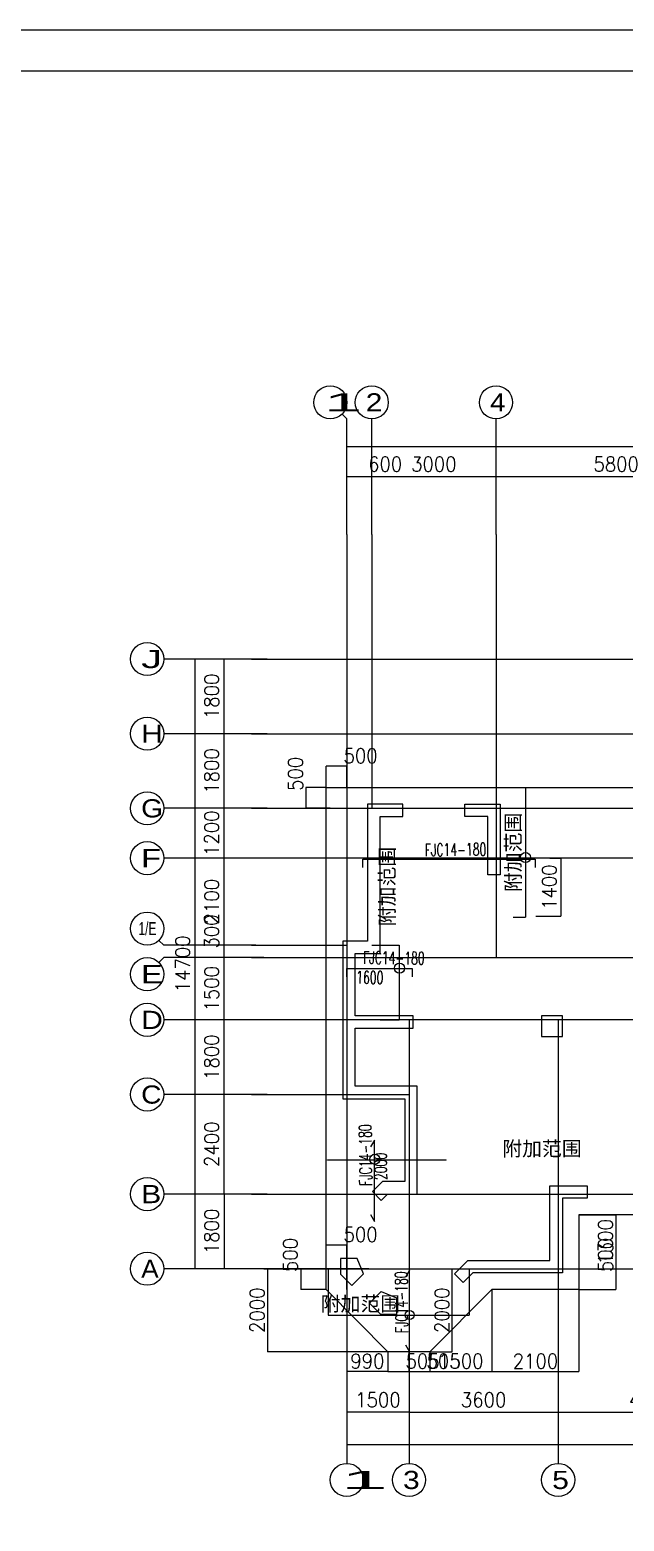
# Model space of a CAD drawing. Extents: x 628064 to 742735, y -407363 to -122417.
# Drawn here: x 666622 to 680967, y -303129 to -267174 of the extents above; entities that cross this region are included whole.
import ezdxf

# ---------------------------------------------------------------- set-up
doc = ezdxf.new("R2010")
doc.units = 0
doc.header["$LTSCALE"] = 100
for name, color, linetype in [('AXIS', 3, 'Continuous'), ('COLU', 255, 'Continuous'), ('DIM', 3, 'Continuous'), ('dim-wall', 7, 'Continuous'), ('dote', 253, 'Continuous'), ('WALL', 255, 'Continuous'), ('Z-CT', 2, 'Continuous'), ('图框', 254, 'Continuous'), ('支座钢筋标注', 173, 'Continuous'), ('板底钢筋', 24, 'Continuous'), ('楼板负筋钢筋', 1, 'Continuous')]:
    doc.layers.add(name, color=color, linetype=linetype)
doc.styles.add('hztxt', font='hztxt')
doc.styles.get("Standard").update_dxf_attribs({"font": 'standard'})
doc.dimstyles.get("Standard").update_dxf_attribs({"dimtxt": 351, "dimasz": 0.18, "dimexe": 0.18, "dimexo": 0.0625, "dimgap": 0.09, "dimtad": 0, "dimtoh": 1, "dimdec": 0, "dimzin": 0, "dimdsep": 46, "dimcen": 0.09, "dimadec": 0, "dimazin": 0, "dimtfac": 1, "dimtdec": 4, "dimtofl": 0, "dimtmove": 0, "dimatfit": 3, "dimfxl": 250, "dimtolj": 1, "dimtzin": 0, "dimarcsym": 0})

# ---------------------------------------------------------------- blocks, each defined once
blk = doc.blocks.new('_AXISO')
blk.add_circle((0, 0), 0.5)
blk = doc.blocks.new('*D185')
at = {"layer": 'AXIS', "color": 0, "linetype": 'ByBlock', "lineweight": -2}
for p, q in [((671999.8501724562, -289243.310434885), (671310.7010416222, -289243.310434885)), ((671310.8810416223, -289543.310434885), (671310.8810416223, -289243.310434885)), ((671999.8501724562, -289543.310434885), (671310.7010416222, -289543.310434885))]:
    blk.add_line(p, q, dxfattribs=at)
for points in [[(671310.8810416223, -289243.310434885), (671310.9110141176, -289243.490434885), (671310.8510691269, -289243.490434885)], [(671310.8810416223, -289543.310434885), (671310.8510691269, -289543.130434885), (671310.9110141176, -289543.130434885)]]:
    blk.add_solid(points, dxfattribs=at)
at = {"layer": 'AXIS', "color": 0, "linetype": 'Continuous', "lineweight": -2, "insert": (671010.8810416223, -288911.7204348849), "char_height": 351, "width": 663.0000000000007, "attachment_point": 5, "rotation": 90}
blk.add_mtext('300', dxfattribs=at)
blk = doc.blocks.new('*D201')
at = {"layer": 'AXIS', "color": 0, "linetype": 'ByBlock', "lineweight": -2}
for p, q in [((671999.8501724562, -287143.3104348817), (671310.7010416222, -287143.3104348817)), ((671310.8810416223, -289243.310434885), (671310.8810416223, -287143.3104348817)), ((671999.8501724562, -289243.310434885), (671310.7010416222, -289243.310434885))]:
    blk.add_line(p, q, dxfattribs=at)
for points in [[(671310.8810416223, -287143.3104348817), (671310.9110141176, -287143.4904348817), (671310.8510691269, -287143.4904348817)], [(671310.8810416223, -289243.310434885), (671310.8510691269, -289243.130434885), (671310.9110141176, -289243.130434885)]]:
    blk.add_solid(points, dxfattribs=at)
at = {"layer": 'AXIS', "color": 0, "linetype": 'Continuous', "lineweight": -2, "insert": (671010.8810416223, -288193.3104348833), "char_height": 351, "width": 906.7499999999995, "attachment_point": 5, "rotation": 90}
blk.add_mtext('2100', dxfattribs=at)
blk = doc.blocks.new('*D76')
at = {"layer": 'AXIS', "color": 0, "linetype": 'ByBlock', "lineweight": -2}
for p, q in [((672270.5814008901, -295243.3104348882), (671310.7010416222, -295243.3104348882)), ((671310.8810416223, -295243.3104348882), (671310.8810416223, -297043.3104348883)), ((672270.5814008903, -297043.3104348883), (671310.7010416222, -297043.3104348883))]:
    blk.add_line(p, q, dxfattribs=at)
for points in [[(671310.8810416223, -295243.3104348882), (671310.9110141176, -295243.4904348882), (671310.8510691269, -295243.4904348882)], [(671310.8810416223, -297043.3104348883), (671310.8510691269, -297043.1304348883), (671310.9110141176, -297043.1304348883)]]:
    blk.add_solid(points, dxfattribs=at)
at = {"layer": 'AXIS', "color": 0, "linetype": 'Continuous', "lineweight": -2, "insert": (671010.8810416223, -296143.3104348881), "char_height": 351, "width": 807.299999999999, "attachment_point": 5, "rotation": 90}
blk.add_mtext('1800', dxfattribs=at)
blk = doc.blocks.new('*D260')
at = {"layer": 'AXIS', "color": 0, "linetype": 'ByBlock', "lineweight": -2}
for p, q in [((674274.0329612452, -299443.3729349024), (674274.0329612452, -300503.3204826736)), ((675774.0329612239, -299443.3729349024), (675774.0329612239, -300503.3204826736)), ((675774.0329612239, -300503.1404826736), (674274.0329612452, -300503.1404826736))]:
    blk.add_line(p, q, dxfattribs=at)
for points in [[(674274.0329612452, -300503.1404826736), (674274.2129612452, -300503.1105101783), (674274.2129612452, -300503.1704551689)], [(675774.0329612239, -300503.1404826736), (675773.8529612238, -300503.1704551689), (675773.8529612238, -300503.1105101783)]]:
    blk.add_solid(points, dxfattribs=at)
at = {"layer": 'AXIS', "color": 0, "linetype": 'Continuous', "lineweight": -2, "insert": (675024.0329612346, -300203.1404826736), "char_height": 351, "width": 807.299999999999, "attachment_point": 5}
blk.add_mtext('1500', dxfattribs=at)
blk = doc.blocks.new('*D129')
at = {"layer": 'AXIS', "color": 0, "linetype": 'ByBlock', "lineweight": -2}
for p, q in [((674274.0329612378, -279342.2539999917), (674274.0329612378, -277223.6136645287)), ((674274.0329612378, -277223.7936645287), (724074.0329612474, -277223.7936645287)), ((724074.0329612474, -279342.2539999917), (724074.0329612474, -277223.6136645287))]:
    blk.add_line(p, q, dxfattribs=at)
for points in [[(674274.0329612378, -277223.7936645287), (674274.2129612379, -277223.7636920334), (674274.2129612379, -277223.823637024)], [(724074.0329612474, -277223.7936645287), (724073.8529612473, -277223.823637024), (724073.8529612473, -277223.7636920334)]]:
    blk.add_solid(points, dxfattribs=at)
at = {"layer": 'AXIS', "color": 0, "linetype": 'Continuous', "lineweight": -2, "insert": (699174.0329612426, -276923.7936645287), "char_height": 351, "width": 1168.050000000001, "attachment_point": 5}
blk.add_mtext('49800', dxfattribs=at)
blk = doc.blocks.new('*D21')
at = {"layer": 'AXIS', "color": 0, "linetype": 'ByBlock', "lineweight": -2}
for p, q in [((677874.0329612304, -279342.2539999917), (677874.0329612304, -277944.2185721647)), ((677874.0329612304, -277944.3985721647), (683674.0329612304, -277944.3985721647)), ((683674.0329612304, -279342.2539999917), (683674.0329612304, -277944.2185721647))]:
    blk.add_line(p, q, dxfattribs=at)
for points in [[(677874.0329612304, -277944.3985721647), (677874.2129612304, -277944.3685996694), (677874.2129612304, -277944.42854466)], [(683674.0329612304, -277944.3985721647), (683673.8529612303, -277944.42854466), (683673.8529612303, -277944.3685996694)]]:
    blk.add_solid(points, dxfattribs=at)
at = {"layer": 'AXIS', "color": 0, "linetype": 'Continuous', "lineweight": -2, "insert": (680774.0329612304, -277644.3985721647), "char_height": 351, "width": 912.5999999999997, "attachment_point": 5}
blk.add_mtext('5800', dxfattribs=at)
blk = doc.blocks.new('*D312')
at = {"layer": 'AXIS', "color": 0, "linetype": 'ByBlock', "lineweight": -2}
for p, q in [((674874.0329612294, -279342.2539999915), (674874.0329612294, -277944.2185721647)), ((674874.0329612294, -277944.3985721647), (677874.0329612304, -277944.3985721647)), ((677874.0329612304, -279342.2539999917), (677874.0329612304, -277944.2185721647))]:
    blk.add_line(p, q, dxfattribs=at)
for points in [[(674874.0329612294, -277944.3985721647), (674874.2129612295, -277944.3685996694), (674874.2129612295, -277944.42854466)], [(677874.0329612304, -277944.3985721647), (677873.8529612303, -277944.42854466), (677873.8529612303, -277944.3685996694)]]:
    blk.add_solid(points, dxfattribs=at)
at = {"layer": 'AXIS', "color": 0, "linetype": 'Continuous', "lineweight": -2, "insert": (676374.03296123, -277644.3985721647), "char_height": 351, "width": 912.5999999999997, "attachment_point": 5}
blk.add_mtext('3000', dxfattribs=at)
blk = doc.blocks.new('*D172')
at = {"layer": 'AXIS', "color": 0, "linetype": 'ByBlock', "lineweight": -2}
for p, q in [((674274.0329612378, -279342.2539999917), (674274.0329612378, -277944.2185721647)), ((674274.0329612378, -277944.3985721647), (674874.0329612294, -277944.3985721647)), ((674874.0329612294, -279342.2539999915), (674874.0329612294, -277944.2185721647))]:
    blk.add_line(p, q, dxfattribs=at)
for points in [[(674274.0329612378, -277944.3985721647), (674274.2129612379, -277944.3685996694), (674274.2129612379, -277944.42854466)], [(674874.0329612294, -277944.3985721647), (674873.8529612294, -277944.42854466), (674873.8529612294, -277944.3685996694)]]:
    blk.add_solid(points, dxfattribs=at)
at = {"layer": 'AXIS', "color": 0, "linetype": 'Continuous', "lineweight": -2, "insert": (675199.7729612294, -277644.3985721647), "char_height": 351, "width": 651.2999999999993, "attachment_point": 5}
blk.add_mtext('600', dxfattribs=at)
blk = doc.blocks.new('*D237')
at = {"layer": 'AXIS', "color": 0, "linetype": 'ByBlock', "lineweight": -2}
for p, q in [((674274.0329612452, -299443.3729349024), (674274.0329612452, -301278.3993927557)), ((724074.0329612474, -299443.3729349024), (724074.0329612474, -301278.3993927557)), ((674274.0329612452, -301278.2193927557), (724074.0329612474, -301278.2193927557))]:
    blk.add_line(p, q, dxfattribs=at)
for points in [[(674274.0329612452, -301278.2193927557), (674274.2129612452, -301278.1894202604), (674274.2129612452, -301278.249365251)], [(724074.0329612474, -301278.2193927557), (724073.8529612473, -301278.249365251), (724073.8529612473, -301278.1894202604)]]:
    blk.add_solid(points, dxfattribs=at)
at = {"layer": 'AXIS', "color": 0, "linetype": 'Continuous', "lineweight": -2, "insert": (699174.0329612463, -300978.2193927557), "char_height": 351, "width": 1168.050000000001, "attachment_point": 5}
blk.add_mtext('49800', dxfattribs=at)
blk = doc.blocks.new('*D208')
at = {"layer": 'AXIS', "color": 0, "linetype": 'ByBlock', "lineweight": -2}
for p, q in [((679374.0329612239, -299443.3729349006), (679374.0329612239, -300503.3204826736)), ((683874.0329612289, -299443.3729349029), (683874.0329612289, -300503.3204826736)), ((679374.0329612239, -300503.1404826736), (683874.0329612289, -300503.1404826736))]:
    blk.add_line(p, q, dxfattribs=at)
for points in [[(679374.0329612239, -300503.1404826736), (679374.2129612239, -300503.1105101783), (679374.2129612239, -300503.1704551689)], [(683874.0329612289, -300503.1404826736), (683873.8529612288, -300503.1704551689), (683873.8529612288, -300503.1105101783)]]:
    blk.add_solid(points, dxfattribs=at)
at = {"layer": 'AXIS', "color": 0, "linetype": 'Continuous', "lineweight": -2, "insert": (681624.0329612265, -300203.1404826736), "char_height": 351, "width": 924.2999999999987, "attachment_point": 5}
blk.add_mtext('4500', dxfattribs=at)
blk = doc.blocks.new('*D130')
at = {"layer": 'AXIS', "color": 0, "linetype": 'ByBlock', "lineweight": -2}
for p, q in [((675774.0329612239, -299443.372934902), (675774.0329612239, -300503.3204826736)), ((679374.0329612239, -299443.3729349006), (679374.0329612239, -300503.3204826736)), ((675774.0329612239, -300503.1404826736), (679374.0329612239, -300503.1404826736))]:
    blk.add_line(p, q, dxfattribs=at)
for points in [[(675774.0329612239, -300503.1404826736), (675774.2129612239, -300503.1105101783), (675774.2129612239, -300503.1704551689)], [(679374.0329612239, -300503.1404826736), (679373.8529612238, -300503.1704551689), (679373.8529612238, -300503.1105101783)]]:
    blk.add_solid(points, dxfattribs=at)
at = {"layer": 'AXIS', "color": 0, "linetype": 'Continuous', "lineweight": -2, "insert": (677574.0329612239, -300203.1404826736), "char_height": 351, "width": 906.7499999999995, "attachment_point": 5}
blk.add_mtext('3600', dxfattribs=at)
blk = doc.blocks.new('*D91')
at = {"layer": 'AXIS', "color": 0, "linetype": 'ByBlock', "lineweight": -2}
for p, q in [((672270.5814008901, -282343.3104349144), (670610.733222542, -282343.3104349144)), ((670610.913222542, -297043.3104348883), (670610.913222542, -282343.3104349144)), ((672270.5814008901, -297043.3104348883), (670610.733222542, -297043.3104348883))]:
    blk.add_line(p, q, dxfattribs=at)
for points in [[(670610.913222542, -282343.3104349144), (670610.9431950374, -282343.4904349144), (670610.8832500466, -282343.4904349144)], [(670610.913222542, -297043.3104348883), (670610.8832500466, -297043.1304348883), (670610.9431950374, -297043.1304348883)]]:
    blk.add_solid(points, dxfattribs=at)
at = {"layer": 'AXIS', "color": 0, "linetype": 'Continuous', "lineweight": -2, "insert": (670310.9132225421, -289693.3104349012), "char_height": 351, "width": 1062.749999999999, "attachment_point": 5, "rotation": 90}
blk.add_mtext('14700', dxfattribs=at)
blk = doc.blocks.new('*D300')
at = {"layer": 'AXIS', "color": 0, "linetype": 'ByBlock', "lineweight": -2}
for p, q in [((672270.5814008901, -282343.3104349144), (671310.7010416222, -282343.3104349144)), ((671310.8810416223, -284143.3104348885), (671310.8810416223, -282343.3104349144)), ((672270.5814008901, -284143.3104348885), (671310.7010416222, -284143.3104348885))]:
    blk.add_line(p, q, dxfattribs=at)
for points in [[(671310.8810416223, -282343.3104349144), (671310.9110141176, -282343.4904349144), (671310.8510691269, -282343.4904349144)], [(671310.8810416223, -284143.3104348885), (671310.8510691269, -284143.1304348885), (671310.9110141176, -284143.1304348885)]]:
    blk.add_solid(points, dxfattribs=at)
at = {"layer": 'AXIS', "color": 0, "linetype": 'Continuous', "lineweight": -2, "insert": (671010.8810416223, -283243.3104349013), "char_height": 351, "width": 807.299999999999, "attachment_point": 5, "rotation": 90}
blk.add_mtext('1800', dxfattribs=at)
blk = doc.blocks.new('*D23')
at = {"layer": 'AXIS', "color": 0, "linetype": 'ByBlock', "lineweight": -2}
for p, q in [((672270.5814008901, -284143.3104348885), (671310.7010416222, -284143.3104348885)), ((671310.8810416223, -285943.310434882), (671310.8810416223, -284143.3104348885)), ((672270.5814008901, -285943.310434882), (671310.7010416222, -285943.310434882))]:
    blk.add_line(p, q, dxfattribs=at)
for points in [[(671310.8810416223, -284143.3104348885), (671310.9110141176, -284143.4904348885), (671310.8510691269, -284143.4904348885)], [(671310.8810416223, -285943.310434882), (671310.8510691269, -285943.130434882), (671310.9110141176, -285943.130434882)]]:
    blk.add_solid(points, dxfattribs=at)
at = {"layer": 'AXIS', "color": 0, "linetype": 'Continuous', "lineweight": -2, "insert": (671010.8810416223, -285043.3104348851), "char_height": 351, "width": 807.299999999999, "attachment_point": 5, "rotation": 90}
blk.add_mtext('1800', dxfattribs=at)
blk = doc.blocks.new('*D222')
at = {"layer": 'AXIS', "color": 0, "linetype": 'ByBlock', "lineweight": -2}
for p, q in [((672270.5814008901, -285943.310434882), (671310.7010416222, -285943.310434882)), ((671310.8810416223, -287143.3104348817), (671310.8810416223, -285943.310434882)), ((672270.5814008901, -287143.3104348817), (671310.7010416222, -287143.3104348817))]:
    blk.add_line(p, q, dxfattribs=at)
for points in [[(671310.8810416223, -285943.310434882), (671310.9110141176, -285943.490434882), (671310.8510691269, -285943.490434882)], [(671310.8810416223, -287143.3104348817), (671310.8510691269, -287143.1304348817), (671310.9110141176, -287143.1304348817)]]:
    blk.add_solid(points, dxfattribs=at)
at = {"layer": 'AXIS', "color": 0, "linetype": 'Continuous', "lineweight": -2, "insert": (671010.8810416223, -286543.3104348817), "char_height": 351, "width": 807.299999999999, "attachment_point": 5, "rotation": 90}
blk.add_mtext('1200', dxfattribs=at)
blk = doc.blocks.new('*D241')
at = {"layer": 'AXIS', "color": 0, "linetype": 'ByBlock', "lineweight": -2}
for p, q in [((672270.5814008901, -289543.310434885), (671310.7010416222, -289543.310434885)), ((671310.8810416223, -291043.3104349071), (671310.8810416223, -289543.310434885)), ((672270.5814008901, -291043.3104349071), (671310.7010416222, -291043.3104349071))]:
    blk.add_line(p, q, dxfattribs=at)
for points in [[(671310.8810416223, -289543.310434885), (671310.9110141176, -289543.490434885), (671310.8510691269, -289543.490434885)], [(671310.8810416223, -291043.3104349071), (671310.8510691269, -291043.1304349071), (671310.9110141176, -291043.1304349071)]]:
    blk.add_solid(points, dxfattribs=at)
at = {"layer": 'AXIS', "color": 0, "linetype": 'Continuous', "lineweight": -2, "insert": (671010.8810416223, -290293.3104348959), "char_height": 351, "width": 807.299999999999, "attachment_point": 5, "rotation": 90}
blk.add_mtext('1500', dxfattribs=at)
blk = doc.blocks.new('*D109')
at = {"layer": 'AXIS', "color": 0, "linetype": 'ByBlock', "lineweight": -2}
for p, q in [((672270.5814008901, -291043.3104349071), (671310.7010416222, -291043.3104349071)), ((671310.8810416223, -292843.3104348901), (671310.8810416223, -291043.3104349071)), ((672270.5814008901, -292843.3104348901), (671310.7010416222, -292843.3104348901))]:
    blk.add_line(p, q, dxfattribs=at)
for points in [[(671310.8810416223, -291043.3104349071), (671310.9110141176, -291043.4904349071), (671310.8510691269, -291043.4904349071)], [(671310.8810416223, -292843.3104348901), (671310.8510691269, -292843.1304348901), (671310.9110141176, -292843.1304348901)]]:
    blk.add_solid(points, dxfattribs=at)
at = {"layer": 'AXIS', "color": 0, "linetype": 'Continuous', "lineweight": -2, "insert": (671010.8810416223, -291943.3104348985), "char_height": 351, "width": 807.299999999999, "attachment_point": 5, "rotation": 90}
blk.add_mtext('1800', dxfattribs=at)
blk = doc.blocks.new('*D164')
at = {"layer": 'AXIS', "color": 0, "linetype": 'ByBlock', "lineweight": -2}
for p, q in [((672270.5814008901, -292843.3104348901), (671310.7010416222, -292843.3104348901)), ((671310.8810416223, -295243.3104348882), (671310.8810416223, -292843.3104348901)), ((672270.5814008901, -295243.3104348882), (671310.7010416222, -295243.3104348882))]:
    blk.add_line(p, q, dxfattribs=at)
for points in [[(671310.8810416223, -292843.3104348901), (671310.9110141176, -292843.4904348901), (671310.8510691269, -292843.4904348901)], [(671310.8810416223, -295243.3104348882), (671310.8510691269, -295243.1304348882), (671310.9110141176, -295243.1304348882)]]:
    blk.add_solid(points, dxfattribs=at)
at = {"layer": 'AXIS', "color": 0, "linetype": 'Continuous', "lineweight": -2, "insert": (671010.8810416223, -294043.3104348891), "char_height": 351, "width": 918.4499999999996, "attachment_point": 5, "rotation": 90}
blk.add_mtext('2400', dxfattribs=at)
blk = doc.blocks.new('A$C35F87531')
at = {"layer": '图框'}
for points in [[(-0.0002444429555908, -0.0004358000587672), (-0.0002444424899295, 59399.99956419994), (84099.99975555704, 59399.99956419994), (84099.99975555658, -0.0004358000587672)], [(2499.999755557045, 999.9995641999412), (83099.99975555658, 999.9995641999412), (83099.99975555704, 58399.99956419994), (2499.999755557511, 58399.99956419994)]]:
    blk.add_lwpolyline(points, close=True, dxfattribs=at)
blk = doc.blocks.new('*D234')
at = {"layer": 'dim-wall', "color": 0, "linetype": 'ByBlock', "lineweight": -2}
for p, q in [((678412.0398425501, -285443.3104348819), (678582.2127272948, -285443.3104348819)), ((678582.0327272947, -285443.3104348819), (678582.0327272947, -288568.3103156727)), ((678284.095487458, -288568.3103156727), (678582.2127272948, -288568.3103156727))]:
    blk.add_line(p, q, dxfattribs=at)
for points in [[(678582.0327272947, -285443.3104348819), (678582.0626997901, -285443.4904348819), (678582.0027547993, -285443.4904348819)], [(678582.0327272947, -288568.3103156727), (678582.0027547993, -288568.1303156727), (678582.0626997901, -288568.1303156727)]]:
    blk.add_solid(points, dxfattribs=at)
at = {"layer": 'dim-wall', "color": 0, "linetype": 'Continuous', "lineweight": -2, "insert": (678306.5327272947, -287005.8103752772), "char_height": 351, "width": 1906.320000000002, "attachment_point": 5, "rotation": 90}
blk.add_mtext('\\A1;附加范围', dxfattribs=at)
blk = doc.blocks.new('*D324')
at = {"layer": 'dim-wall', "color": 0, "linetype": 'ByBlock', "lineweight": -2}
for p, q in [((673807.9201483337, -294427.597994266), (673807.9201483337, -294417.1665144945)), ((673807.9201483337, -294417.3465144945), (676674.0330923622, -294417.3465144945)), ((676674.0330923622, -294427.597994266), (676674.0330923622, -294417.1665144945))]:
    blk.add_line(p, q, dxfattribs=at)
for points in [[(673807.9201483337, -294417.3465144945), (673808.1001483337, -294417.3165419992), (673808.1001483337, -294417.3764869898)], [(676674.0330923622, -294417.3465144945), (676673.8530923622, -294417.3764869898), (676673.8530923622, -294417.3165419992)]]:
    blk.add_solid(points, dxfattribs=at)
at = {"layer": 'dim-wall', "color": 0, "linetype": 'Continuous', "lineweight": -2, "insert": (678982.6894054514, -294167.3465144945), "char_height": 351, "width": 3751.019999999998, "attachment_point": 5}
blk.add_mtext('\\A1;\\A1;\\A1;附加范围', dxfattribs=at)
blk = doc.blocks.new('*D217')
at = {"layer": 'dim-wall', "color": 0, "linetype": 'ByBlock', "lineweight": -2}
for p, q in [((673823.0329770868, -297046.3725028675), (673823.0329770868, -298158.9901936024)), ((677224.0330703472, -297043.3731714735), (677224.0330703472, -298158.9901936024)), ((673823.0329770868, -298158.8101936024), (677224.0330703472, -298158.8101936024))]:
    blk.add_line(p, q, dxfattribs=at)
for points in [[(673823.0329770868, -298158.8101936024), (673823.2129770869, -298158.7802211071), (673823.2129770869, -298158.8401660977)], [(677224.0330703472, -298158.8101936024), (677223.8530703471, -298158.8401660977), (677223.8530703471, -298158.7802211071)]]:
    blk.add_solid(points, dxfattribs=at)
at = {"layer": 'dim-wall', "color": 0, "linetype": 'Continuous', "lineweight": -2, "insert": (674600.2416692064, -297907.1910380825), "char_height": 351, "width": 2828.669999999998, "attachment_point": 5}
blk.add_mtext('\\A1;\\A1;附加范围', dxfattribs=at)
blk = doc.blocks.new('*D239')
at = {"layer": 'dim-wall', "color": 0, "linetype": 'ByBlock', "lineweight": -2}
for p, q in [((674874.0954612321, -289243.3105064075), (675540.029925261, -289243.3105064075)), ((675539.849925261, -289243.3105064075), (675539.849925261, -291043.3102203052)), ((675074.0954493111, -291043.3102203052), (675540.029925261, -291043.3102203052))]:
    blk.add_line(p, q, dxfattribs=at)
for points in [[(675539.849925261, -289243.3105064075), (675539.8798977564, -289243.4905064075), (675539.8199527656, -289243.4905064075)], [(675539.849925261, -291043.3102203052), (675539.8199527656, -291043.1302203052), (675539.8798977564, -291043.1302203052)]]:
    blk.add_solid(points, dxfattribs=at)
at = {"layer": 'dim-wall', "color": 0, "linetype": 'Continuous', "lineweight": -2, "insert": (675264.3499252612, -287828.8855064075), "char_height": 351, "width": 2828.669999999998, "attachment_point": 5, "rotation": 90}
blk.add_mtext('\\A1;\\A1;附加范围', dxfattribs=at)
blk = doc.blocks.new('*D209')
at = {"layer": 'DIM', "color": 0, "linetype": 'ByBlock', "lineweight": -2}
for p, q in [((673774.0329612446, -285443.2479348819), (673774.0329612446, -284926.9187036907)), ((674274.0329612402, -284927.0987036907), (673774.0329612446, -284927.0987036907)), ((674274.0329612402, -285443.2479348819), (674274.0329612402, -284926.9187036907))]:
    blk.add_line(p, q, dxfattribs=at)
for points in [[(673774.0329612446, -284927.0987036907), (673774.2129612446, -284927.0687311954), (673774.2129612446, -284927.128676186)], [(674274.0329612402, -284927.0987036907), (674273.8529612401, -284927.128676186), (674273.8529612401, -284927.0687311954)]]:
    blk.add_solid(points, dxfattribs=at)
at = {"layer": 'DIM', "color": 0, "linetype": 'Continuous', "lineweight": -2, "insert": (674605.62296124, -284677.0987036907), "char_height": 351, "width": 663.0000000000007, "attachment_point": 5}
blk.add_mtext('500', dxfattribs=at)
blk = doc.blocks.new('*D83')
at = {"layer": 'DIM', "color": 0, "linetype": 'ByBlock', "lineweight": -2}
for p, q in [((673773.9704612446, -285443.3104348819), (673283.5721139014, -285443.3104348819)), ((673283.7521139014, -285443.3104348819), (673283.7521139014, -285943.310434882)), ((673869.402570803, -285943.310434882), (673283.5721139014, -285943.310434882))]:
    blk.add_line(p, q, dxfattribs=at)
for points in [[(673283.7521139014, -285443.3104348819), (673283.7820863968, -285443.4904348819), (673283.722141406, -285443.4904348819)], [(673283.7521139014, -285943.310434882), (673283.722141406, -285943.130434882), (673283.7820863968, -285943.130434882)]]:
    blk.add_solid(points, dxfattribs=at)
at = {"layer": 'DIM', "color": 0, "linetype": 'Continuous', "lineweight": -2, "insert": (673033.7521139015, -285111.7204348818), "char_height": 351, "width": 663.0000000000007, "attachment_point": 5, "rotation": 90}
blk.add_mtext('500', dxfattribs=at)
blk = doc.blocks.new('*D117')
at = {"layer": 'DIM', "color": 0, "linetype": 'ByBlock', "lineweight": -2}
for p, q in [((673773.9704612446, -297043.3104348883), (673159.0703707555, -297043.3104348883)), ((673159.2503707556, -297043.3104348883), (673159.2503707556, -297543.3104348883)), ((673773.9704612446, -297543.3104348883), (673159.0703707555, -297543.3104348883))]:
    blk.add_line(p, q, dxfattribs=at)
for points in [[(673159.2503707556, -297043.3104348883), (673159.280343251, -297043.4904348883), (673159.2203982602, -297043.4904348883)], [(673159.2503707556, -297543.3104348883), (673159.2203982602, -297543.1304348883), (673159.280343251, -297543.1304348883)]]:
    blk.add_solid(points, dxfattribs=at)
at = {"layer": 'DIM', "color": 0, "linetype": 'Continuous', "lineweight": -2, "insert": (672909.2503707557, -296711.7204348881), "char_height": 351, "width": 663.0000000000007, "attachment_point": 5, "rotation": 90}
blk.add_mtext('500', dxfattribs=at)
blk = doc.blocks.new('*D17')
at = {"layer": 'DIM', "color": 0, "linetype": 'ByBlock', "lineweight": -2}
for p, q in [((673774.0329612446, -297543.2479348883), (673774.0329612446, -296466.8977414101)), ((673774.0329612446, -296467.0777414101), (674274.0329612447, -296467.0777414101)), ((674274.0329612447, -297543.247934888), (674274.0329612447, -296466.8977414101))]:
    blk.add_line(p, q, dxfattribs=at)
for points in [[(673774.0329612446, -296467.0777414101), (673774.2129612446, -296467.0477689148), (673774.2129612446, -296467.1077139055)], [(674274.0329612447, -296467.0777414101), (674273.8529612446, -296467.1077139055), (674273.8529612446, -296467.0477689148)]]:
    blk.add_solid(points, dxfattribs=at)
at = {"layer": 'DIM', "color": 0, "linetype": 'Continuous', "lineweight": -2, "insert": (674605.6229612447, -296217.07774141), "char_height": 351, "width": 663.0000000000007, "attachment_point": 5}
blk.add_mtext('500', dxfattribs=at)
blk = doc.blocks.new('*D48')
at = {"layer": 'DIM', "color": 0, "linetype": 'ByBlock', "lineweight": -2}
for p, q in [((674274.0329612452, -299043.3729348887), (674274.0329612452, -299521.2432806629)), ((675263.6991566252, -299043.3729348883), (675263.6991566252, -299521.2432806629)), ((675263.6991566252, -299521.0632806629), (674274.0329612452, -299521.0632806629))]:
    blk.add_line(p, q, dxfattribs=at)
for points in [[(674274.0329612452, -299521.0632806629), (674274.2129612452, -299521.0333081675), (674274.2129612452, -299521.0932531582)], [(675263.6991566252, -299521.0632806629), (675263.5191566251, -299521.0932531582), (675263.5191566251, -299521.0333081675)]]:
    blk.add_solid(points, dxfattribs=at)
at = {"layer": 'DIM', "color": 0, "linetype": 'Continuous', "lineweight": -2, "insert": (674768.8660589353, -299271.0632806629), "char_height": 351, "width": 645.4499999999994, "attachment_point": 5}
blk.add_mtext('990', dxfattribs=at)
blk = doc.blocks.new('*D230')
at = {"layer": 'DIM', "color": 0, "linetype": 'ByBlock', "lineweight": -2}
for p, q in [((674807.7263291732, -297043.3104348883), (672360.1594291393, -297043.3104348883)), ((672360.3394291394, -297043.3104348883), (672360.3394291394, -299043.3104348883)), ((675263.6366566252, -299043.3104348883), (672360.1594291393, -299043.3104348883))]:
    blk.add_line(p, q, dxfattribs=at)
for points in [[(672360.3394291394, -297043.3104348883), (672360.3694016348, -297043.4904348883), (672360.309456644, -297043.4904348883)], [(672360.3394291394, -299043.3104348883), (672360.309456644, -299043.1304348883), (672360.3694016348, -299043.1304348883)]]:
    blk.add_solid(points, dxfattribs=at)
at = {"layer": 'DIM', "color": 0, "linetype": 'Continuous', "lineweight": -2, "insert": (672110.3394291396, -298043.3104348881), "char_height": 351, "width": 912.5999999999997, "attachment_point": 5, "rotation": 90}
blk.add_mtext('2000', dxfattribs=at)
blk = doc.blocks.new('*D267')
at = {"layer": 'DIM', "color": 0, "linetype": 'ByBlock', "lineweight": -2}
for p, q in [((676274.0954612237, -297043.3104348883), (676818.736787812, -297043.3104348883)), ((676818.5567878119, -299043.310434888), (676818.5567878119, -297043.3104348883)), ((676274.0954612237, -299043.310434888), (676818.736787812, -299043.310434888))]:
    blk.add_line(p, q, dxfattribs=at)
for points in [[(676818.5567878119, -297043.3104348883), (676818.5867603073, -297043.4904348883), (676818.5268153165, -297043.4904348883)], [(676818.5567878119, -299043.310434888), (676818.5268153165, -299043.130434888), (676818.5867603073, -299043.130434888)]]:
    blk.add_solid(points, dxfattribs=at)
at = {"layer": 'DIM', "color": 0, "linetype": 'Continuous', "lineweight": -2, "insert": (676568.5567878122, -298043.310434888), "char_height": 351, "width": 912.5999999999997, "attachment_point": 5, "rotation": 90}
blk.add_mtext('2000', dxfattribs=at)
blk = doc.blocks.new('*D154')
at = {"layer": 'DIM', "color": 0, "linetype": 'ByBlock', "lineweight": -2}
for p, q in [((675263.6991566252, -299043.3729348883), (675263.6991566252, -299521.2432806629)), ((675768.8660589244, -299043.3729348883), (675768.8660589244, -299521.2432806629)), ((675263.6991566252, -299521.0632806629), (675768.8660589244, -299521.0632806629))]:
    blk.add_line(p, q, dxfattribs=at)
for points in [[(675263.6991566252, -299521.0632806629), (675263.8791566252, -299521.0333081675), (675263.8791566252, -299521.0932531582)], [(675768.8660589244, -299521.0632806629), (675768.6860589243, -299521.0932531582), (675768.6860589243, -299521.0333081675)]]:
    blk.add_solid(points, dxfattribs=at)
at = {"layer": 'DIM', "color": 0, "linetype": 'Continuous', "lineweight": -2, "insert": (676100.4560589243, -299271.0632806629), "char_height": 351, "width": 663.0000000000007, "attachment_point": 5}
blk.add_mtext('505', dxfattribs=at)
blk = doc.blocks.new('*D192')
at = {"layer": 'DIM', "color": 0, "linetype": 'ByBlock', "lineweight": -2}
for p, q in [((675768.8660589244, -299043.3729348883), (675768.8660589244, -299521.2432806629)), ((676274.0329612237, -299043.372934888), (676274.0329612237, -299521.2432806629)), ((675768.8660589244, -299521.0632806629), (676274.0329612237, -299521.0632806629))]:
    blk.add_line(p, q, dxfattribs=at)
for points in [[(675768.8660589244, -299521.0632806629), (675769.0460589244, -299521.0333081675), (675769.0460589244, -299521.0932531582)], [(676274.0329612237, -299521.0632806629), (676273.8529612237, -299521.0932531582), (676273.8529612237, -299521.0333081675)]]:
    blk.add_solid(points, dxfattribs=at)
at = {"layer": 'DIM', "color": 0, "linetype": 'Continuous', "lineweight": -2, "insert": (676605.6229612237, -299271.0632806629), "char_height": 351, "width": 663.0000000000007, "attachment_point": 5}
blk.add_mtext('505', dxfattribs=at)
blk = doc.blocks.new('*D68')
at = {"layer": 'DIM', "color": 0, "linetype": 'ByBlock', "lineweight": -2}
for p, q in [((677774.0329612022, -297543.3729348883), (677774.0329612022, -299521.2432806629)), ((676274.0329612237, -299043.372934888), (676274.0329612237, -299521.2432806629)), ((676274.0329612237, -299521.0632806629), (677774.0329612022, -299521.0632806629))]:
    blk.add_line(p, q, dxfattribs=at)
for points in [[(676274.0329612237, -299521.0632806629), (676274.2129612238, -299521.0333081675), (676274.2129612238, -299521.0932531582)], [(677774.0329612022, -299521.0632806629), (677773.8529612022, -299521.0932531582), (677773.8529612022, -299521.0333081675)]]:
    blk.add_solid(points, dxfattribs=at)
at = {"layer": 'DIM', "color": 0, "linetype": 'Continuous', "lineweight": -2, "insert": (677024.0329612128, -299271.0632806629), "char_height": 351, "width": 807.299999999999, "attachment_point": 5}
blk.add_mtext('1500', dxfattribs=at)
blk = doc.blocks.new('*D321')
at = {"layer": 'DIM', "color": 0, "linetype": 'ByBlock', "lineweight": -2}
for p, q in [((677774.0329612022, -297543.3729348883), (677774.0329612022, -299521.2432806629)), ((679874.0329612233, -297543.3729348883), (679874.0329612233, -299521.2432806629)), ((677774.0329612022, -299521.0632806629), (679874.0329612233, -299521.0632806629))]:
    blk.add_line(p, q, dxfattribs=at)
for points in [[(677774.0329612022, -299521.0632806629), (677774.2129612023, -299521.0333081675), (677774.2129612023, -299521.0932531582)], [(679874.0329612233, -299521.0632806629), (679873.8529612232, -299521.0932531582), (679873.8529612232, -299521.0333081675)]]:
    blk.add_solid(points, dxfattribs=at)
at = {"layer": 'DIM', "color": 0, "linetype": 'Continuous', "lineweight": -2, "insert": (678824.0329612126, -299271.0632806629), "char_height": 351, "width": 906.7499999999995, "attachment_point": 5}
blk.add_mtext('2100', dxfattribs=at)
blk = doc.blocks.new('*D184')
at = {"layer": 'DIM', "color": 0, "linetype": 'ByBlock', "lineweight": -2}
for p, q in [((679874.0954612226, -295743.3104348883), (680766.1332450903, -295743.3104348883)), ((680765.9532450902, -295743.3104348883), (680765.9532450902, -297043.3104348883)), ((679874.0954612232, -297043.3104348883), (680766.1332450903, -297043.3104348883))]:
    blk.add_line(p, q, dxfattribs=at)
for points in [[(680765.9532450902, -295743.3104348883), (680765.9832175856, -295743.4904348883), (680765.9232725948, -295743.4904348883)], [(680765.9532450902, -297043.3104348883), (680765.9232725948, -297043.1304348883), (680765.9832175856, -297043.1304348883)]]:
    blk.add_solid(points, dxfattribs=at)
at = {"layer": 'DIM', "color": 0, "linetype": 'Continuous', "lineweight": -2, "insert": (680515.9532450902, -296393.3104348881), "char_height": 351, "width": 807.299999999999, "attachment_point": 5, "rotation": 90}
blk.add_mtext('1300', dxfattribs=at)
blk = doc.blocks.new('*D251')
at = {"layer": 'DIM', "color": 0, "linetype": 'ByBlock', "lineweight": -2}
for p, q in [((679874.0954612232, -297043.3104348883), (680766.1332450903, -297043.3104348883)), ((680765.9532450902, -297043.3104348883), (680765.9532450902, -297543.3104348883)), ((679874.0954612233, -297543.3104348883), (680766.1332450903, -297543.3104348883))]:
    blk.add_line(p, q, dxfattribs=at)
for points in [[(680765.9532450902, -297043.3104348883), (680765.9832175856, -297043.4904348883), (680765.9232725948, -297043.4904348883)], [(680765.9532450902, -297543.3104348883), (680765.9232725948, -297543.1304348883), (680765.9832175856, -297543.1304348883)]]:
    blk.add_solid(points, dxfattribs=at)
at = {"layer": 'DIM', "color": 0, "linetype": 'Continuous', "lineweight": -2, "insert": (680515.9532450902, -296711.7204348881), "char_height": 351, "width": 663.0000000000007, "attachment_point": 5, "rotation": 90}
blk.add_mtext('500', dxfattribs=at)
blk = doc.blocks.new('*D29')
at = {"layer": 'dim-wall', "color": 0, "linetype": 'ByBlock', "lineweight": -2}
for p, q in [((679173.695291023, -287143.3104348817), (679434.7323728857, -287143.3104348817)), ((679434.5523728856, -287143.3104348817), (679434.5523728856, -288543.3103156726)), ((678832.0952272946, -288543.3103156726), (679434.7323728857, -288543.3103156726))]:
    blk.add_line(p, q, dxfattribs=at)
for points in [[(679434.5523728856, -287143.3104348817), (679434.582345381, -287143.4904348817), (679434.5224003902, -287143.4904348817)], [(679434.5523728856, -288543.3103156726), (679434.5224003902, -288543.1303156726), (679434.582345381, -288543.1303156726)]]:
    blk.add_solid(points, dxfattribs=at)
at = {"layer": 'dim-wall', "color": 0, "linetype": 'Continuous', "lineweight": -2, "insert": (679159.0523728858, -287843.3103752771), "char_height": 351, "width": 813.1499999999992, "attachment_point": 5, "rotation": 90}
blk.add_mtext('1400', dxfattribs=at)

msp = doc.modelspace()

# ---------------------------------------------------------------- linework, layer by layer
at = {"layer": 'AXIS'}
for p, q in [((674274.0329612378, -276555.5347258392), (674156.8536806602, -276438.3654105895)), ((674274.0329612378, -279342.3164999917), (674274.0329612378, -276555.5347258392)), ((674874.0329612294, -279342.3164999917), (674874.0329612294, -276555.5347258392)), ((677874.0329612304, -279342.3164999917), (677874.0329612304, -276555.5347258392)), ((672349.3186903098, -282343.3104349144), (669855.9414683263, -282343.3104349144)), ((672349.3186903098, -284143.3104348885), (669855.9414683263, -284143.3104348885)), ((672349.318690308, -285943.310434882), (669855.9414683244, -285943.310434882)), ((672349.318690308, -287143.3104348817), (669855.9414683244, -287143.3104348817)), ((669855.9414683244, -289243.310434885), (669738.7841807989, -289126.1531473595)), ((672078.5874618742, -289243.310434885), (669855.9414683244, -289243.310434885)), ((669855.9414683244, -289543.310434885), (669738.7841807989, -289660.4677224102)), ((672078.5874618742, -289543.310434885), (669855.9414683244, -289543.310434885)), ((672349.318690308, -291043.3104349071), (669855.9414683244, -291043.3104349071)), ((672349.318690308, -292843.3104348901), (669855.9414683244, -292843.3104348901)), ((672349.318690308, -295243.3104348882), (669855.9414683244, -295243.3104348882)), ((672349.318690308, -297043.3104348883), (669855.9414683244, -297043.3104348883)), ((674274.0329612452, -299443.3104349024), (674274.0329612452, -301735.2027405278)), ((675774.0329612239, -299443.310434902), (675774.0329612239, -301735.2027405273)), ((679374.0329612239, -299443.3104349006), (679374.0329612239, -301735.202740526))]:
    msp.add_line(p, q, dxfattribs=at)
at = {"layer": 'COLU'}
for points in [[(679474.0329614292, -291443.3104444923), (679474.0329614292, -290943.3104444923), (678974.0329614293, -290943.3104444923), (678974.0329614293, -291443.3104444923)], [(674394.4676345933, -297447.1974998174), (674677.3103470684, -297164.3547873429), (674524.0329614367, -296794.3104441382), (674124.0329614367, -296794.3104441367), (674124.0329614345, -297176.7628266557)], [(674820.1459057546, -297872.8757709811), (675102.9886182306, -297590.0330585075), (675473.0329614345, -297743.3104441414), (675473.0329614334, -298143.3104441414), (675090.5805789145, -298143.3104441414)]]:
    msp.add_lwpolyline(points, close=True, dxfattribs=at)
at = {"layer": 'dim-wall'}
for centre, radius in [((678586.3429679302, -287131.2127009888), 121.8344184453352), ((675544.1601658968, -289795.1963961017), 121.8344184453352), ((674948.420663509, -294405.2487806016), 121.8344184453352), ((675788.1209944921, -298158.8101936024), 108.8526765571838)]:
    msp.add_circle(centre, radius, dxfattribs=at)
at = {"layer": 'dote'}
for p, q in [((674274.0329612378, -279342.3164999917), (674274.0329612452, -299443.3104349024)), ((674874.0329612294, -279342.3164999915), (674874.0329612321, -285943.310434882)), ((677874.0329612304, -279342.3164999917), (677874.0329612339, -289543.310434885)), ((671970.643900892, -282343.3104349144), (726174.0329612509, -282343.3104349144)), ((671970.643900892, -284143.3104348885), (726174.0329612509, -284143.3104348885)), ((671970.6439008914, -285943.310434882), (726174.0329612513, -285943.3104348817)), ((688474.0329612305, -287143.3104348817), (671970.6439008914, -287143.3104348817)), ((671970.6439008901, -289243.310434885), (674274.0329612416, -289243.310434885)), ((671970.6439008901, -289543.310434885), (726174.0329612528, -289543.3104348848)), ((726174.0329612519, -291043.3104349071), (671970.643900891, -291043.3104349071)), ((675774.0329612206, -291043.3104349069), (675774.0329612239, -299443.3104349043)), ((679374.032961221, -291043.3104349071), (679374.0329612239, -299443.3104349024)), ((671970.6439008901, -292843.3104348901), (675774.0329612213, -292843.3104348899)), ((671970.6439008901, -295243.3104348882), (726174.0329612528, -295243.3104348882)), ((672270.6439008903, -297043.3104348883), (726174.0329612528, -297043.3104348883))]:
    msp.add_line(p, q, dxfattribs=at)
at = {"layer": 'WALL'}
for points in [[(675256.2660033276, -295243.3104441414), (675974.0329334371, -295243.3104441414), (675974.0329334371, -292643.3104441794), (674474.032961454, -292643.3104441794), (674474.03296127, -291243.3104439167), (675874.0329612698, -291243.310443917), (675874.03296127, -290943.3104439168), (674474.0329612695, -290943.310443917), (674474.0329614521, -289443.3104627097), (675074.0329614427, -289443.3104627097), (675074.0329614427, -286143.3104441794), (675624.0329614427, -286143.3104441794), (675624.0329614427, -285843.3104441794), (674774.0329614427, -285843.3104441794), (674774.0329614427, -289143.3104627097), (674174.0329614521, -289143.3104627097), (674174.0329614535, -292943.3104441793), (675674.0329334371, -292943.3104441793), (675674.0329334371, -294943.3104441414), (675132.0019346152, -294943.3104441416), (674890.5805783777, -295184.7318003798), (675102.7715791649, -295396.8048683043)], [(677674.0329614436, -287543.3104441349), (677674.0329614436, -286143.3104441351), (677124.0329707089, -286143.3104441351), (677124.0329707089, -285843.3104441351), (677974.0329614436, -285843.3104441351), (677974.0329614436, -287543.3104441351)], [(676870.4825698991, -297164.6337913579), (677191.8058800112, -296843.31048124), (679174.0329427025, -296843.31048124), (679174.0329427025, -295043.3104812399), (680074.0329427025, -295043.3104812399), (680074.0329427025, -295343.31048124), (679474.0329427025, -295343.31048124), (679474.0329427025, -297143.3104441794), (677316.0699858116, -297143.3104441794), (677082.6146042553, -297376.7658257127)]]:
    msp.add_lwpolyline(points, close=True, dxfattribs=at)
at = {"layer": 'Z-CT'}
msp.add_lwpolyline([(719074.0329612532, -295743.3104348883), (704474.0329612338, -295743.3104348883), (704474.0329612345, -297543.3104348883), (694474.0329612414, -297543.3104348883), (694474.0329612421, -295743.3104348883), (679874.0329612226, -295743.3104348883), (679874.0329612233, -297543.3104348883), (677774.0329612022, -297543.3104348883), (676274.0329612237, -299043.310434888), (675263.6991566252, -299043.3104348883), (673774.0329612446, -297543.3104348883), (673774.0329612446, -285443.3104348819), (683174.0329612327, -285443.3104348819), (683174.032961232, -283643.3104348884), (685274.032961233, -283643.3104348883), (685274.032961233, -281843.3104349143), (689074.0329612306, -281843.3104349143), (689074.0329612306, -283643.3104348883), (691174.0329612313, -283643.3104348884), (691174.0329612306, -285443.3104348819), (707774.032961245, -285443.3104348819)], dxfattribs=at)
at = {"layer": '板底钢筋'}
for points in [[(674844.1104228729, -295738.4730537272), (674944.1104228733, -295905.1402290202), (674944.1104228733, -293941.3094548943), (674844.1104228729, -294107.976630187)], [(675688.1209944916, -298876.2562791865), (675788.1209944921, -299042.9234544795), (675788.1209944921, -297079.0926803536), (675688.1209944919, -297245.7598556463)]]:
    msp.add_lwpolyline(points, dxfattribs=at)
at = {"layer": '楼板负筋钢筋'}
for points in [[(674656.4961738086, -287367.3093481044), (674656.4961738086, -287167.3093481044), (678821.1475777025, -287167.3105442933), (678821.1475777025, -287367.3105442933)], [(674274.0329969947, -290007.2937664212), (674274.0329969947, -289807.2937664212), (675851.7435736873, -289807.294219578), (675851.7435736873, -290007.2942195781)]]:
    msp.add_lwpolyline(points, dxfattribs=at)

# ---------------------------------------------------------------- block references
at = {"layer": 'AXIS'}
ref = msp.add_blockref('_AXISO', (673873.9989409726, -276155.5347258392), dxfattribs=dict(at, xscale=800, yscale=800))
ref.add_attrib('A', '1', (673727.8691742783, -276374.7293758806), dxfattribs={"height": 438.389300082849, "style": 'hztxt', "width": 2.799999999999752})
ref = msp.add_blockref('_AXISO', (674873.9989409641, -276155.5347258392), dxfattribs=dict(at, xscale=800, yscale=800))
ref.add_attrib('A', '2', (674727.8691742698, -276374.7293758806), dxfattribs={"height": 438.389300082849, "style": 'hztxt', "width": 1.238095238095128})
ref = msp.add_blockref('_AXISO', (677873.998940965, -276155.5347258392), dxfattribs=dict(at, xscale=800, yscale=800))
ref.add_attrib('A', '4', (677727.8691742708, -276374.7293758806), dxfattribs={"height": 438.389300082849, "style": 'hztxt', "width": 1.155555555555453})
ref = msp.add_blockref('_AXISO', (669455.9414683263, -282343.3104349144), dxfattribs=dict(at, xscale=800, yscale=800))
ref.add_attrib('A', 'J', (669309.8117016321, -282562.5050849557), dxfattribs={"height": 438.389300082849, "style": 'hztxt', "width": 1.733333333333179})
ref = msp.add_blockref('_AXISO', (669455.9414683245, -284143.3104348885), dxfattribs=dict(at, xscale=800, yscale=800))
ref.add_attrib('A', 'H', (669309.8117016302, -284362.5050849299), dxfattribs={"height": 438.389300082849, "style": 'hztxt', "width": 1.238095238095128})
ref = msp.add_blockref('_AXISO', (669455.9414683245, -285943.310434882), dxfattribs=dict(at, xscale=800, yscale=800))
ref.add_attrib('A', 'G', (669309.8117016302, -286162.5050849234), dxfattribs={"height": 438.389300082849, "style": 'hztxt', "width": 1.155555555555453})
ref = msp.add_blockref('_AXISO', (669455.9414683245, -287143.3104348817), dxfattribs=dict(at, xscale=800, yscale=800))
ref.add_attrib('A', 'F', (669309.8117016302, -287362.5050849232), dxfattribs={"height": 438.389300082849, "style": 'hztxt', "width": 1.333333333333215})
ref = msp.add_blockref('_AXISO', (669455.9414683245, -288843.310434885), dxfattribs=dict(at, xscale=800, yscale=800))
ref.add_attrib('A', '1/E', (669245.4399217268, -289001.1865948333), dxfattribs={"height": 315.7523198962622, "style": 'hztxt', "width": 0.6797385620917157})
ref = msp.add_blockref('_AXISO', (669455.9414683245, -289943.310434885), dxfattribs=dict(at, xscale=800, yscale=800))
ref.add_attrib('A', 'E', (669309.8117016302, -290162.5050849264), dxfattribs={"height": 438.389300082849, "style": 'hztxt', "width": 1.333333333333215})
ref = msp.add_blockref('_AXISO', (669455.9414683245, -289943.310434885), dxfattribs=dict(at, xscale=800, yscale=800))
ref.add_attrib('A', 'E', (669309.8117016302, -290162.5050849264), dxfattribs={"height": 438.389300082849, "style": 'hztxt', "width": 1.333333333333215})
ref = msp.add_blockref('_AXISO', (669455.9414683245, -291043.3104349071), dxfattribs=dict(at, xscale=800, yscale=800))
ref.add_attrib('A', 'D', (669309.8117016302, -291262.5050849485), dxfattribs={"height": 438.389300082849, "style": 'hztxt', "width": 1.238095238095128})
ref = msp.add_blockref('_AXISO', (669455.9414683245, -292843.3104348901), dxfattribs=dict(at, xscale=800, yscale=800))
ref.add_attrib('A', 'C', (669309.8117016302, -293062.5050849315), dxfattribs={"height": 438.389300082849, "style": 'hztxt', "width": 1.155555555555453})
ref = msp.add_blockref('_AXISO', (669455.9414683245, -295243.3104348882), dxfattribs=dict(at, xscale=800, yscale=800))
ref.add_attrib('A', 'B', (669309.8117016302, -295462.5050849296), dxfattribs={"height": 438.389300082849, "style": 'hztxt', "width": 1.238095238095128})
ref = msp.add_blockref('_AXISO', (669455.9414683245, -297043.3104348883), dxfattribs=dict(at, xscale=800, yscale=800))
ref.add_attrib('A', 'A', (669309.8117016302, -297262.5050849297), dxfattribs={"height": 438.389300082849, "style": 'hztxt', "width": 1.083333333333237})
ref = msp.add_blockref('_AXISO', (674273.99894098, -302135.2027405278), dxfattribs=dict(at, xscale=800, yscale=800))
ref.add_attrib('A', '1', (674127.8691742857, -302354.3973905692), dxfattribs={"height": 438.389300082849, "style": 'hztxt', "width": 3.466666666666359})
ref = msp.add_blockref('_AXISO', (675773.9989409586, -302135.2027405274), dxfattribs=dict(at, xscale=800, yscale=800))
ref.add_attrib('A', '3', (675627.8691742643, -302354.3973905688), dxfattribs={"height": 438.389300082849, "style": 'hztxt', "width": 1.238095238095128})
ref = msp.add_blockref('_AXISO', (679373.9989409586, -302135.202740526), dxfattribs=dict(at, xscale=800, yscale=800))
ref.add_attrib('A', '5', (679227.8691742644, -302354.3973905674), dxfattribs={"height": 438.389300082849, "style": 'hztxt', "width": 1.238095238095128})
at = {"layer": '图框'}
msp.add_blockref('A$C35F87531', (657905.845873631, -326574.3770439824), dxfattribs=at)

# ---------------------------------------------------------------- texts
at = {"layer": '支座钢筋标注', "color": 47, "width": 0.7}
for s, rotation, p in [('FJC14-180', 0.8197062247064119, (676157.2986244146, -287098.7085313302)), ('FJC14-180', 359.3032269176925, (674665.7315507896, -289691.8127588726)), ('1600', 359.3032269176925, (674497.9203566862, -290165.8245864847)), ('FJC14-180', 90.81970623142352, (674884.0327581111, -295044.2495688685)), ('2000', 90.81970623142352, (675243.436908965, -294903.137336313)), ('FJC14-180', 90.81970623142352, (675753.5549377786, -298589.9874994952))]:
    msp.add_text(s, height=300, rotation=rotation, dxfattribs=at).set_placement(p)

# ---------------------------------------------------------------- dimensions: what is measured, and where the dimension line sits
at = {"layer": 'AXIS'}
for base, p1, p2, picture, middle in [((724074.0329612474, -277223.7936645287), (674274.0329612378, -279342.3164999917), (724074.0329612474, -279342.3164999917), '*D129', (699174.0329612426, -276923.7936645287)), ((674874.0329612294, -277944.3985721647), (674274.0329612378, -279342.3164999917), (674874.0329612294, -279342.3164999915), '*D172', (674574.0329612336, -277644.3985721647)), ((677874.0329612304, -277944.3985721647), (674874.0329612294, -279342.3164999915), (677874.0329612304, -279342.3164999917), '*D312', (676374.03296123, -277644.3985721647)), ((683674.0329612304, -277944.3985721647), (677874.0329612304, -279342.3164999917), (683674.0329612304, -279342.3164999917), '*D21', (680774.0329612304, -277644.3985721647)), ((724074.0329612474, -301278.2193927557), (674274.0329612452, -299443.3104349024), (724074.0329612474, -299443.3104349024), '*D237', (699174.0329612463, -300978.2193927557)), ((679374.0329612239, -300503.1404826736), (675774.0329612239, -299443.310434902), (679374.0329612239, -299443.3104349006), '*D130', (677574.0329612239, -300203.1404826736)), ((683874.0329612289, -300503.1404826736), (679374.0329612239, -299443.3104349006), (683874.0329612289, -299443.3104349029), '*D208', (681624.0329612265, -300203.1404826736))]:
    dim = msp.add_linear_dim(base=base, p1=p1, p2=p2, dimstyle='Standard', dxfattribs=at)
    dim.commit()
    dim.dimension.update_dxf_attribs({"geometry": picture, "text_midpoint": middle})
for base, p1, p2, angle, picture, middle in [((670610.913222542, -282343.3104349144), (672270.6439008901, -297043.3104348883), (672270.6439008901, -282343.3104349144), 90, '*D91', (670310.9132225421, -289693.3104349012)), ((671310.8810416223, -282343.3104349144), (672270.6439008901, -284143.3104348885), (672270.6439008901, -282343.3104349144), 90, '*D300', (671010.8810416223, -283243.3104349013)), ((671310.8810416223, -284143.3104348885), (672270.6439008901, -285943.310434882), (672270.6439008901, -284143.3104348885), 90, '*D23', (671010.8810416223, -285043.3104348851)), ((671310.8810416223, -285943.310434882), (672270.6439008901, -287143.3104348817), (672270.6439008901, -285943.310434882), 90, '*D222', (671010.8810416223, -286543.3104348817)), ((671310.8810416223, -287143.3104348817), (671999.9126724562, -289243.310434885), (671999.9126724562, -287143.3104348817), 90, '*D201', (671010.8810416223, -288193.3104348833)), ((671310.8810416223, -289243.310434885), (671999.9126724562, -289543.310434885), (671999.9126724562, -289243.310434885), 90, '*D185', (671010.8810416223, -289393.3104348849)), ((671310.8810416223, -289543.310434885), (672270.6439008901, -291043.3104349071), (672270.6439008901, -289543.310434885), 90, '*D241', (671010.8810416223, -290293.3104348959)), ((671310.8810416223, -291043.3104349071), (672270.6439008901, -292843.3104348901), (672270.6439008901, -291043.3104349071), 90, '*D109', (671010.8810416223, -291943.3104348985)), ((671310.8810416223, -292843.3104348901), (672270.6439008901, -295243.3104348882), (672270.6439008901, -292843.3104348901), 90, '*D164', (671010.8810416223, -294043.3104348891)), ((671310.8810416223, -297043.3104348883), (672270.6439008901, -295243.3104348882), (672270.6439008903, -297043.3104348883), 90, '*D76', (671010.8810416223, -296143.3104348881)), ((674274.0329612452, -300503.1404826736), (675774.0329612239, -299443.3104349024), (674274.0329612452, -299443.3104349024), 180, '*D260', (675024.0329612346, -300203.1404826736))]:
    dim = msp.add_linear_dim(base=base, p1=p1, p2=p2, angle=angle, dimstyle='Standard', dxfattribs=at)
    dim.commit()
    dim.dimension.update_dxf_attribs({"geometry": picture, "text_midpoint": middle})
at = {"layer": 'DIM'}
for base, p1, p2, picture, middle in [((673283.7521139014, -285943.310434882), (673774.0329612446, -285443.3104348819), (673869.465070803, -285943.310434882), '*D83', (673033.7521139015, -285693.3104348819)), ((680765.9532450902, -297043.3104348883), (679874.0329612226, -295743.3104348883), (679874.0329612232, -297043.3104348883), '*D184', (680515.9532450902, -296393.3104348881)), ((673159.2503707556, -297543.3104348883), (673774.0329612446, -297043.3104348883), (673774.0329612446, -297543.3104348883), '*D117', (672909.2503707557, -297293.3104348881)), ((680765.9532450902, -297543.3104348883), (679874.0329612232, -297043.3104348883), (679874.0329612233, -297543.3104348883), '*D251', (680515.9532450902, -297293.3104348881)), ((672360.3394291394, -299043.3104348883), (674807.7888291732, -297043.3104348883), (675263.6991566252, -299043.3104348883), '*D230', (672110.3394291396, -298043.3104348881)), ((676818.5567878119, -297043.3104348883), (676274.0329612237, -299043.310434888), (676274.0329612237, -297043.3104348883), '*D267', (676568.5567878122, -298043.310434888))]:
    dim = msp.add_linear_dim(base=base, p1=p1, p2=p2, angle=90, dimstyle='Standard', dxfattribs=at)
    dim.commit()
    dim.dimension.update_dxf_attribs({"geometry": picture, "text_midpoint": middle})
for base, p1, p2, picture, middle in [((673774.0329612446, -284927.0987036907), (674274.0329612402, -285443.3104348819), (673774.0329612446, -285443.3104348819), '*D209', (674024.0329612423, -284677.0987036907)), ((674274.0329612447, -296467.0777414101), (673774.0329612446, -297543.3104348883), (674274.0329612447, -297543.310434888), '*D17', (674024.0329612446, -296217.07774141)), ((677774.0329612022, -299521.0632806629), (676274.0329612237, -299043.310434888), (677774.0329612022, -297543.3104348883), '*D68', (677024.0329612128, -299271.0632806629)), ((679874.0329612233, -299521.0632806629), (677774.0329612022, -297543.3104348883), (679874.0329612233, -297543.3104348883), '*D321', (678824.0329612126, -299271.0632806629)), ((674274.0329612452, -299521.0632806629), (675263.6991566252, -299043.3104348883), (674274.0329612452, -299043.3104348887), '*D48', (674768.8660589353, -299271.0632806629)), ((675768.8660589244, -299521.0632806629), (675263.6991566252, -299043.3104348883), (675768.8660589244, -299043.3104348883), '*D154', (675516.2826077747, -299271.0632806629)), ((676274.0329612237, -299521.0632806629), (675768.8660589244, -299043.3104348883), (676274.0329612237, -299043.310434888), '*D192', (676021.449510074, -299271.0632806629))]:
    dim = msp.add_linear_dim(base=base, p1=p1, p2=p2, dimstyle='Standard', dxfattribs=at)
    dim.commit()
    dim.dimension.update_dxf_attribs({"geometry": picture, "text_midpoint": middle})
at = {"layer": 'dim-wall'}
for base, p1, p2, text, picture, middle in [((678582.0327272947, -288568.3103156727), (678411.9773425501, -285443.3104348819), (678284.032987458, -288568.3103156727), '\\A1;\\A1;附加范围', '*D234', (678306.5327272947, -287005.8103752772)), ((675539.849925261, -291043.3102203052), (674874.0329612321, -289243.3105064075), (675074.0329493111, -291043.3102203052), '\\A1;\\A1;\\A1;附加范围', '*D239', (675264.3499252612, -290143.3103633563))]:
    dim = msp.add_linear_dim(base=base, p1=p1, p2=p2, angle=90, text=text, dimstyle='Standard', dxfattribs=at)
    dim.commit()
    dim.dimension.update_dxf_attribs({"geometry": picture, "text_midpoint": middle})
dim = msp.add_linear_dim(base=(679434.5523728856, -288543.3103156726), p1=(679173.632791023, -287143.3104348817), p2=(678832.0327272946, -288543.3103156726), angle=90, dimstyle='Standard', dxfattribs=at)
dim.commit()
dim.dimension.update_dxf_attribs({"geometry": '*D29', "text_midpoint": (679159.0523728858, -287843.3103752771)})
for base, p1, p2, text, picture, middle in [((676674.0330923622, -294417.3465144945), (673807.9201483337, -294427.660494266), (676674.0330923622, -294427.660494266), '\\A1;\\A1;\\A1;\\A1;附加范围', '*D324', (675674.0329334371, -294167.3465144945)), ((677224.0330703472, -298158.8101936024), (673823.0329770868, -297046.3100028675), (677224.0330703472, -297043.3106714735), '\\A1;\\A1;\\A1;附加范围', '*D217', (674600.2416692064, -297907.1910380825))]:
    dim = msp.add_linear_dim(base=base, p1=p1, p2=p2, text=text, dimstyle='Standard', dxfattribs=at)
    dim.commit()
    dim.dimension.update_dxf_attribs({"geometry": picture, "text_midpoint": middle})

doc.saveas('drawing.dxf')
